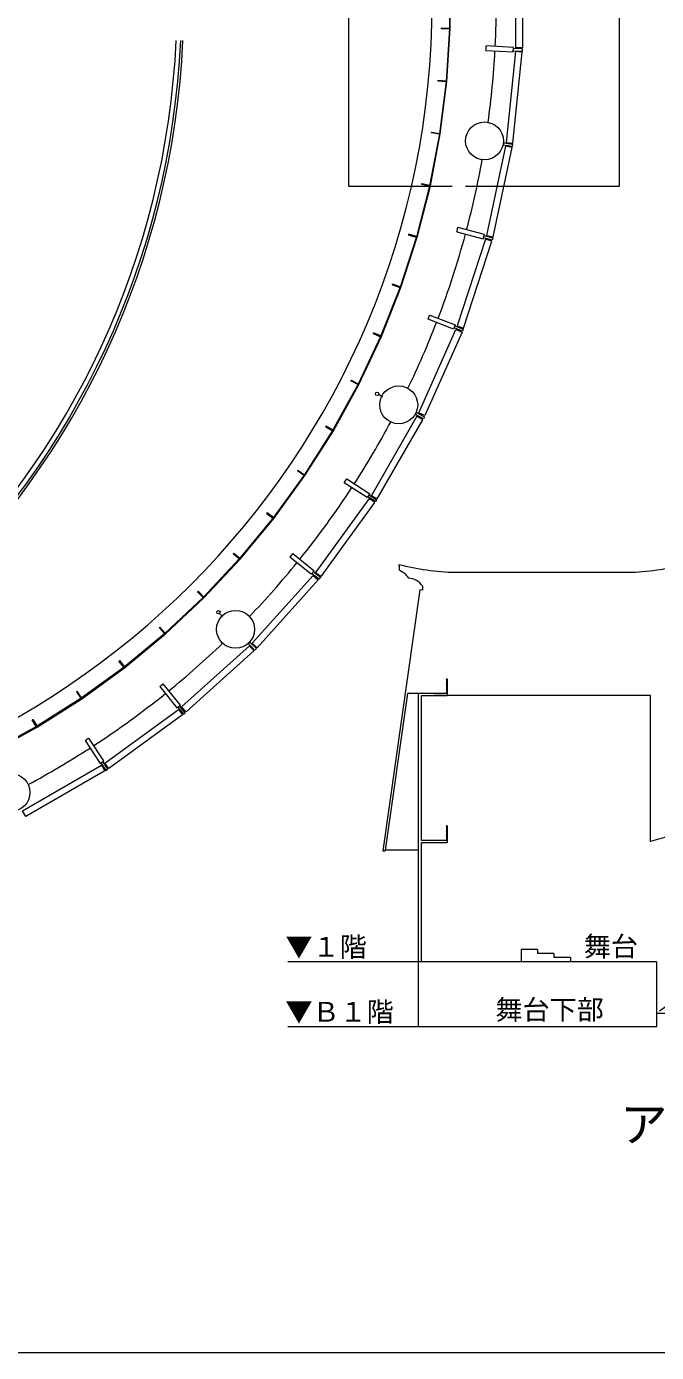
# Model space of a CAD drawing. Units: millimetres, scale not verified, with parts at other scales. Extents: x -45037 to 38963, y -31304 to 27496.
# Drawn here: x 9081 to 23033, y -31304 to -1929 of the extents above; entities that cross this region are included whole.
import ezdxf
from ezdxf.enums import TextEntityAlignment as Align

# ---------------------------------------------------------------- set-up
doc = ezdxf.new("R2010")
doc.units = ezdxf.units.MM
doc.header["$LTSCALE"] = 300
doc.linetypes.add('DASHED1', pattern=[1.8, 1.2, -0.6])
doc.linetypes.add('DASHED3', pattern=[4, 3, -1])
for name, color, linetype, lineweight in [('1-0_155', 7, 'Continuous', 9), ('E-0', 7, 'Continuous', 9), ('F-0', 7, 'Continuous', 9)]:
    doc.layers.add(name, color=color, linetype=linetype, lineweight=lineweight)
doc.styles.add('HG創英角ｺﾞｼｯｸUB', font='')
doc.styles.add('HG明朝B', font='')
doc.styles.add('HGｺﾞｼｯｸE', font='')
doc.styles.get('HG創英角ｺﾞｼｯｸUB').set_extended_font_data('HG創英角ｺﾞｼｯｸUB')
doc.styles.get('HG明朝B').set_extended_font_data('HG明朝B')
doc.styles.get('HGｺﾞｼｯｸE').set_extended_font_data('HGｺﾞｼｯｸE')

msp = doc.modelspace()

# ---------------------------------------------------------------- linework, layer by layer
at = {"layer": '1-0_155'}
for p, q in [((16213, 2684.6), (16213, -5463.2)), ((22213, -5463.2), (22213, 2684.6)), ((20066.1, -378.3), (20066.1, -2400.3)), ((18447.4, -1983.8), (18271.5, -1978.3)), ((18272, -1960.3), (18448, -1965.8)), ((19256.5, -2458.2), (19862.3, -2490)), ((19961.4, -2490.1), (19963.5, -2470.2)), ((19966.1, -2420.3), (19966.1, -2400.3)), ((19983.4, -2472.3), (19981.3, -2492.2)), ((19986.1, -2400.3), (19986.1, -2420.3)), ((18373.3, -3152.5), (18198.1, -3136)), ((18199.8, -3118), (18375, -3134.6)), ((18226, -4314.3), (18052.1, -4286.7)), ((18055, -4268.9), (18228.8, -4296.5)), ((19740.1, -4570.3), (19736, -4589.9)), ((19750.1, -4501), (19748, -4520.9)), ((19755.5, -4594), (19759.7, -4574.5)), ((19767.9, -4523), (19769.9, -4503.1)), ((16213, -5463.2), (17605.4, -5463.2)), ((18006, -5464.5), (17834.2, -5426)), ((17838.2, -5408.5), (18009.9, -5446.9)), ((19059.4, -5463.2), (22213, -5463.2)), ((17545.2, -6549.5), (17714.2, -6598.6)), ((17719.2, -6581.3), (17550.2, -6532.2)), ((19298.5, -6635.5), (19292.3, -6654.6)), ((19311.3, -6660.7), (19317.5, -6641.7)), ((19311.4, -6587.2), (19315.6, -6567.7)), ((19335.2, -6571.8), (19331, -6591.4)), ((17357.9, -7695.2), (17192.3, -7635.7)), ((17186.2, -7652.6), (17351.8, -7712.2)), ((16758.7, -8730.8), (16920.2, -8800.8)), ((16927.3, -8784.3), (16765.8, -8714.3)), ((18635.2, -8661.6), (18643.4, -8643.3)), ((18661.7, -8651.4), (18653.5, -8669.7)), ((18661.3, -8596.6), (18667.5, -8577.6)), ((18686.5, -8583.8), (18680.3, -8602.8)), ((16421, -9860.2), (16264.3, -9780.2)), ((16272.4, -9764.2), (16429.2, -9844.1)), ((16967.1, -10130), (16878, -10084.6)), ((16879.3, -10081.9), (16968.4, -10127.3)), ((17782, -10571.6), (17772, -10588.9)), ((17804.7, -10527), (17812.8, -10508.7)), ((17831.1, -10516.9), (17823, -10535.1)), ((15704.9, -10796.4), (15856.4, -10886.1)), ((15865.5, -10870.6), (15714.1, -10780.9)), ((17789.3, -10598.9), (17799.3, -10581.6)), ((15228.4, -11874.5), (15082.9, -11775.6)), ((15093, -11760.7), (15238.5, -11859.6)), ((16723.8, -12399.2), (16712, -12415.4)), ((16728.2, -12427.2), (16740, -12411)), ((16751, -12357.3), (16761, -12340)), ((16778.3, -12350), (16768.3, -12367.3)), ((14400.5, -12713.8), (14539.6, -12821.6)), ((14550.7, -12807.4), (14411.6, -12699.6)), ((13792.7, -13723.6), (13660.7, -13607.2)), ((13672.6, -13593.7), (13804.6, -13710.1)), ((15523.5, -14051.2), (15511.8, -14067.4)), ((15527.9, -14079.2), (15539.7, -14063)), ((15466.9, -14121.1), (15480.3, -14106.3)), ((15495.2, -14119.6), (15481.8, -14134.5)), ((12990.7, -14576.8), (12866.3, -14452.3)), ((12879, -14439.6), (13003.4, -14564.1)), ((13426.6, -15002.2), (13355.9, -14931.5)), ((13358, -14929.3), (13428.7, -15000)), ((12020.3, -15246), (12136.6, -15378.1)), ((12150.1, -15366.2), (12033.8, -15234.1)), ((14050.3, -15687.4), (14065.2, -15674)), ((14078.6, -15688.8), (14063.7, -15702.2)), ((14100.6, -15638.6), (14113.9, -15623.8)), ((14128.8, -15637.1), (14115.4, -15652)), ((11234, -16124.1), (11126.1, -15985)), ((11140.4, -15974), (11248.2, -16113.1)), ((10187.3, -16666.4), (10286.2, -16812)), ((10301.1, -16801.8), (10202.1, -16656.3)), ((9297.2, -17439), (9207.6, -17287.4)), ((9223.1, -17278.3), (9312.7, -17429.8)), ((12494, -17085.2), (12477.8, -17096.9)), ((12489.6, -17113.1), (12505.7, -17101.4)), ((12532.8, -17053.7), (12547.7, -17040.3)), ((12561.1, -17055.2), (12546.2, -17068.6)), ((10783.9, -18324.4), (10766.5, -18334.4)), ((10776.5, -18351.7), (10793.9, -18341.7)), ((10825.8, -18297.2), (10842, -18285.4)), ((10853.7, -18301.6), (10837.6, -18313.4))]:
    msp.add_line(p, q, dxfattribs=at)
at = {"layer": '1-0_155', "linetype": 'DASHED3'}
msp.add_line((17605.4, -5463.2), (19059.4, -5463.2), dxfattribs=at)
at = {"layer": '1-0_155'}
for points in [[(20066.1, -2400.3), (19916.1, -2400.3), (19916.1, -378.3), (20066.1, -378.3)], [(8286.9, -18014.6), (9314.1, -17449.9), (10303.8, -16821.8), (11252.1, -16132.8), (12155.3, -15385.6), (13009.8, -14583.2), (13812.2, -13728.7), (14559.4, -12825.5), (15248.4, -11877.2), (15876.5, -10887.5), (16441.2, -9860.3), (16940.3, -8799.7), (17371.8, -7709.8), (17734, -6595), (18025.5, -5459.6), (18245.2, -4308.2), (18392.1, -3145.3), (18465.7, -1975.4), (18465.7, -803.2)], [(18447.7, -803.8), (18447.7, -1974.8), (18374.1, -3143.6), (18227.4, -4305.4), (18007.9, -5455.7), (17716.7, -6590), (17354.8, -7703.7), (16923.7, -8792.5)], [(19862.3, -2490), (19867.6, -2390.1), (19261.7, -2358.3)], [(19863.6, -2465), (20063.4, -2475.5), (20066, -2425.5), (19866.3, -2415.1)], [(18609.5, -6476.8), (19195.4, -6633.8), (19221.3, -6537.2), (18635.3, -6380.2)], [(19214.8, -6561.4), (19408, -6613.1), (19395.1, -6661.4), (19201.9, -6609.6)], [(18010.5, -8320), (18576.9, -8537.4), (18541.1, -8630.8), (17974.7, -8413.4)], [(16923.7, -8792.5), (16425.1, -9852.1), (15861, -10878.3), (15233.5, -11867.1), (14545.2, -12814.5), (13798.7, -13716.8), (12997.1, -14570.5), (12143.4, -15372.1), (11241.1, -16118.6), (10293.7, -16806.9), (9304.9, -17434.4), (8278.7, -17998.5)], [(18567.9, -8560.8), (18754.7, -8632.4), (18736.7, -8679.1), (18550, -8607.4)], [(16172, -11951.5), (16680.8, -12281.9), (16626.3, -12365.7), (16117.5, -12035.3)], [(16667.1, -12302.8), (16834.9, -12411.8), (16807.6, -12453.7), (16639.9, -12344.8)], [(14978.3, -13603.3), (15449.8, -13985), (15386.8, -14062.8), (14915.4, -13681)], [(15434, -14004.5), (15589.5, -14130.3), (15558, -14169.2), (15402.6, -14043.3)], [(12029.8, -16551.7), (12411.6, -17023.2), (12489.3, -16960.3), (12107.6, -16488.8)], [(12431.1, -17007.5), (12556.9, -17162.9), (12595.8, -17131.4), (12469.9, -16976)], [(10378, -17745.4), (10708.4, -18254.2), (10792.3, -18199.7), (10461.9, -17690.9)], [(10729.4, -18240.6), (10838.3, -18408.3), (10880.3, -18381.1), (10771.3, -18213.3)]]:
    msp.add_lwpolyline(points, dxfattribs=at)
for points in [[(19849.5, -4511.5), (20060.9, -2500.6), (19911.7, -2484.9), (19700.3, -4495.8)], [(19413.4, -6588.5), (19833.8, -4610.7), (19687.1, -4579.5), (19266.7, -6557.3)], [(19846.7, -4536.6), (19838.9, -4585.9), (19641.4, -4554.7), (19649.2, -4505.3)], [(19244.8, -6639.1), (18619.9, -8562.1), (18762.6, -8608.5), (19387.4, -6685.5)], [(17904.2, -10549.4), (17767.2, -10488.4), (18589.6, -8641.2), (18726.6, -8702.2)], [(17728.7, -10563.9), (16717.7, -12315), (16847.6, -12390), (17858.6, -10638.9)], [(17893.8, -10572.4), (17871.1, -10617), (17692.9, -10526.2), (17715.6, -10481.6)], [(16671.6, -12386), (15483.1, -14021.8), (15604.4, -14110), (16792.9, -12474.2)], [(14076.8, -15590.3), (15429.8, -14087.7), (15541.2, -14188), (14188.3, -15690.7)], [(14029.8, -15567.9), (14171.3, -15709.3), (14135.9, -15744.7), (13994.5, -15603.3)], [(12514.2, -17003.2), (14016.9, -15650.2), (14117.3, -15761.7), (12614.6, -17114.6)], [(10812.6, -18245), (12448.4, -17056.5), (12536.6, -17177.8), (10900.8, -18366.3)], [(9065.5, -19432), (8990.5, -19302.1), (10741.5, -18291.1), (10816.5, -18421)]]:
    msp.add_lwpolyline(points, close=True, dxfattribs=at)
for centre, radius in [((19224, -4463.2), 420), ((17324.2, -10310.2), 420), ((16845.3, -10066.2), 37.5), ((13710.5, -15283.9), 420), ((13330.5, -14903.9), 37.5), ((8736.8, -18897.6), 420)]:
    msp.add_circle(centre, radius, dxfattribs=at)
for centre, radius, start, end in [((-184.1, -1389.3), 18250, 270, 90), ((-184.1, -1389.3), 19670, 357.14564, 2.85436), ((-60.2, -1393.2), 18341, 358.17189, 358.22811), ((-5734.1, -1389.3), 18150, 270, 357.31936), ((-5734.1, -1389.3), 18250, 270, 357.33406), ((-5734.1, -1389.3), 18300, 270, 357.34134), ((-5734.1, -1389.3), 18300, 270, 357.34134), ((-184.1, -1389.3), 19470, 356.85286, 357.14714), ((-184.1, -1389.3), 19670, 352.22265, 356.85436), ((-184.1, -1389.3), 19670, 352.22265, 356.85436), ((-60.7, -1401), 18341, 354.57188, 354.62812), ((-61.6, -1408.6), 18341, 350.97189, 351.02811), ((-184.1, -1389.3), 19670, 345.14564, 349.77735), ((-63.1, -1416.3), 18341, 347.37189, 347.42812), ((-184.1, -1389.3), 19470, 344.85286, 345.14714), ((-65, -1423.8), 18341, 343.77188, 343.82812), ((-184.1, -1389.3), 19670, 339.14564, 344.85436), ((-67.5, -1431.4), 18341, 340.17189, 340.22811), ((-184.1, -1389.3), 19670, 334.22265, 338.85436), ((-184.1, -1389.3), 19470, 338.85286, 339.14714), ((-70.3, -1438.5), 18341, 336.57188, 336.62812), ((-73.6, -1445.5), 18341, 332.97188, 333.02812), ((-77.4, -1452.4), 18341, 329.37189, 329.42811), ((-184.1, -1389.3), 19670, 327.14564, 331.77735), ((-81.5, -1458.9), 18341, 325.77188, 325.82811), ((-184.1, -1389.3), 19470, 326.85286, 327.14714), ((-184.1, -1389.3), 19670, 321.14564, 326.85436), ((-86.2, -1465.3), 18341, 322.17188, 322.22812), ((-91.1, -1471.3), 18341, 318.57189, 318.62812), ((-184.1, -1389.3), 19470, 320.85286, 321.14714), ((-184.1, -1389.3), 19670, 316.22265, 320.85436), ((-96.4, -1476.9), 18341, 314.97188, 315.02812), ((-102.1, -1482.3), 18341, 311.37189, 311.42811), ((-184.1, -1389.3), 19670, 309.14564, 313.77735), ((-108.1, -1487.2), 18341, 307.77188, 307.82812), ((-114.5, -1491.9), 18341, 304.17189, 304.22811), ((-184.1, -1389.3), 19670, 303.14564, 308.85436), ((-184.1, -1389.3), 19470, 308.85286, 309.14714), ((-120.9, -1496), 18341, 300.57189, 300.62811), ((-184.1, -1389.3), 19670, 298.22265, 302.85436), ((-184.1, -1389.3), 19470, 302.85286, 303.14714)]:
    msp.add_arc(centre, radius, start, end, dxfattribs=at)
at = {"layer": 'E-0'}
for p, q in [((17324, -13846), (17324, -13862.9)), ((17333, -13866.8), (17333, -13976.2)), ((18578, -14020.4), (22408.2, -14020.4)), ((17794.4, -14411.5), (16969.3, -20187.2)), ((18382.3, -16383.6), (18382.3, -16707.2)), ((18395.1, -16383.6), (18395.1, -16707.2)), ((17888, -16707.2), (17762, -16707.2)), ((17762, -24087.1), (17762, -16707.2)), ((17858, -16707.2), (17828, -16707.2)), ((18112.4, -16707.2), (18370.4, -16707.2)), ((18400.1, -16707.2), (18400.1, -16752.2)), ((17828, -16752.2), (18400.1, -16752.2)), ((17828, -19962.2), (17828, -16752.2)), ((22897.3, -16752.2), (18400.1, -16752.2)), ((22897.3, -19986.1), (22897.3, -16752.2)), ((18382.3, -19638.6), (18382.3, -19962.2)), ((18395.1, -19638.6), (18395.1, -19962.2)), ((18400.1, -19962.2), (17828, -19962.2)), ((18379.7, -19962.2), (18398.6, -19962.2)), ((18400.1, -19962.2), (18400.1, -20007.2)), ((23317.3, -19865.1), (22897.3, -19986.1)), ((22957.3, -19968.8), (22897.3, -19986.1)), ((16969.3, -20187.2), (17020.8, -20187.2)), ((17023, -20172.2), (17020.8, -20187.2)), ((17762, -20172.2), (17023, -20172.2)), ((17828, -20007.2), (18400.1, -20007.2)), ((17828, -22647.2), (17828, -20007.2)), ((20399.2, -22377.2), (20035.6, -22377.2)), ((20035.6, -22377.2), (20035.6, -22647.2)), ((20399.2, -22377.2), (20399.2, -22467.2)), ((20762.8, -22467.2), (20399.2, -22467.2)), ((20762.8, -22467.2), (20399.2, -22467.2)), ((20762.8, -22467.2), (20762.8, -22557.2)), ((21126.4, -22557.2), (20762.8, -22557.2)), ((21126.4, -22557.2), (21126.4, -22647.2)), ((23032.3, -22647.2), (14871.5, -22647.2)), ((23032.3, -22647.2), (23032.3, -24087.1)), ((23032.3, -23787.2), (26864.8, -23787.2)), ((23032.3, -24087.1), (14871.5, -24087.1))]:
    msp.add_line(p, q, dxfattribs=at)
at = {"layer": 'E-0', "linetype": 'DASHED1'}
msp.add_line((24284.8, -22922.6), (23032.3, -23787.2), dxfattribs=at)
at = {"layer": 'E-0'}
for points in [[(17848.3, -14322.2), (17848.3, -14415.1), (17794.4, -14411.5)], [(18400.1, -16707.2), (17518, -16707.2), (17023, -20172.2)]]:
    msp.add_lwpolyline(points, dxfattribs=at)
for centre, radius in [((18388.7, -16383.6), 6.39), ((18388.7, -16497.2), 5.1), ((18388.7, -16602.2), 5.1), ((18388.7, -19638.6), 6.39), ((18388.7, -19752.2), 5.1), ((18388.7, -19857.2), 5.1)]:
    msp.add_circle(centre, radius, dxfattribs=at)
for centre, radius, start, end in [((18724.3, -8372.7), 5649.6, 255.64908, 268.51597), ((17136.5, -14309.4), 484.2, 66.0601, 67.22006), ((17145.5, -14422.7), 484.2, 34.17148, 67.22006), ((22261.9, -8372.7), 5649.6, 271.48403, 284.35092), ((17514, -14559.4), 409.9, 35.35119, 85.49536)]:
    msp.add_arc(centre, radius, start, end, dxfattribs=at)
at = {"layer": 'F-0'}
msp.add_line((-45037.4, -31303.9), (38962.6, -31303.9), dxfattribs=at)

# ---------------------------------------------------------------- texts
at = {"layer": 'E-0'}
for s, style, p in [('舞台', 'HGｺﾞｼｯｸE', (21424.5, -22658.5)), ('▼１階', 'HG創英角ｺﾞｼｯｸUB', (14814.7, -22669.2)), ('▼Ｂ１階', 'HG創英角ｺﾞｼｯｸUB', (14814.7, -24109.1)), ('舞台下部', 'HGｺﾞｼｯｸE', (19466.3, -24062))]:
    msp.add_text(s, height=439.9, dxfattribs=dict(at, style=style)).set_placement(p, align=Align.BOTTOM_LEFT)
at = {"layer": 'F-0', "style": 'HG明朝B'}
msp.add_text('アイム・ユニバース てだこホール', height=769.8, dxfattribs=at).set_placement((22227.7, -26862.4), align=Align.BOTTOM_LEFT)

doc.saveas('drawing.dxf')
